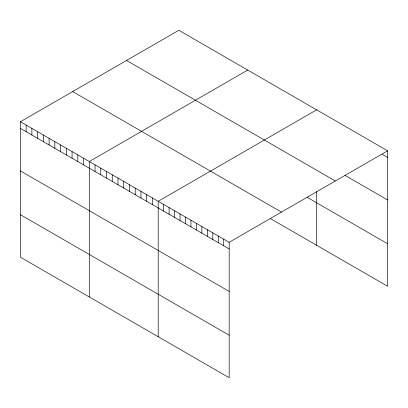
<?xml version="1.0" encoding="UTF-8"?>
<svg xmlns="http://www.w3.org/2000/svg" width="408" height="408" viewBox="0 0 408 408"><rect width="100%" height="100%" fill="white"/><g stroke="black" fill="none" stroke-linecap="round" stroke-linejoin="round"><path stroke-width="0.61" d="M20.4 121.752L229.174 242.286L229.174 377.716L20.4 257.183L20.4 121.752L178.826 30.284L387.6 150.817L387.6 286.248L270.688 218.749M247.722 70.064L89.296 161.532L89.296 296.958M316.618 109.839L158.192 201.307L158.192 336.733M229.174 242.286L387.6 150.817M382.138 154.316L387.6 157.468M345.01 175.374L387.6 199.966M126.546 60.471L335.32 181.004M307.224 197.345L387.6 243.749M72.68 91.571L281.454 212.104M20.4 128.403L229.174 248.936M20.4 170.896L229.174 291.429M20.4 214.684L229.174 335.218M316.618 191.51L316.618 245.264M223.712 239.134L223.712 245.779M218.249 235.982L218.249 242.627M212.792 232.83L212.792 239.476M207.33 229.679L207.33 236.324M201.868 226.527L201.868 233.172M196.411 223.375L196.411 230.02M190.949 220.218L190.949 226.868M185.492 217.066L185.492 223.717M180.03 213.914L180.03 220.56M174.568 210.763L174.568 217.408M169.111 207.611L169.111 214.256M163.649 204.459L163.649 211.104M152.449 197.992L152.449 204.638M146.707 194.677L146.707 201.322M140.964 191.362L140.964 198.007M135.226 188.047L135.226 194.692M129.484 184.732L129.484 191.377M123.741 181.417L123.741 188.062M117.999 178.102L117.999 184.748M112.261 174.787L112.261 181.438M106.519 171.472L106.519 178.123M100.776 168.157L100.776 174.808M95.033 164.842L95.033 171.493M83.553 158.217L83.553 164.863M77.811 154.902L77.811 161.548M72.073 151.587L72.073 158.233M66.331 148.272L66.331 154.918M60.588 144.957L60.588 151.603M54.845 141.642L54.845 148.288M49.108 138.327L49.108 144.973M43.365 135.012L43.365 141.658M37.623 131.697L37.623 138.343M31.88 128.382L31.88 135.028M26.143 125.067L26.143 131.713"/></g></svg>
